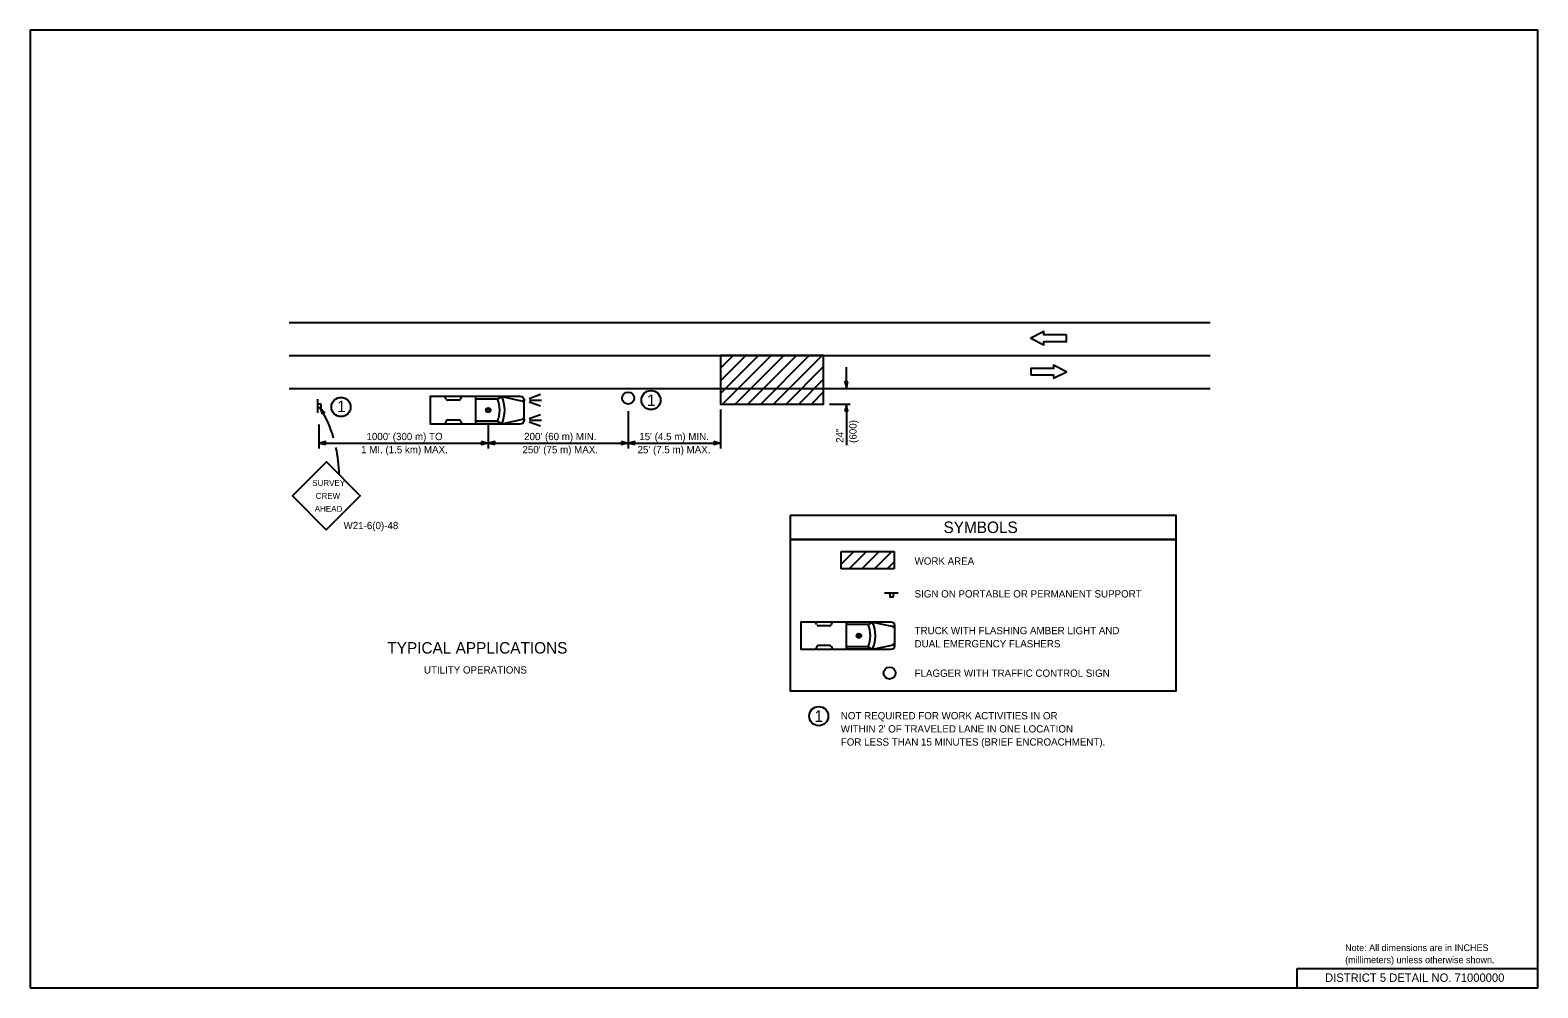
# Model space of a CAD drawing. Extents: x 2262208 to 2262838, y -3123473 to -3123073.
import ezdxf

# ---------------------------------------------------------------- set-up
doc = ezdxf.new("R2010")
doc.units = 0
for name, color, linetype in [('Default', 7, 'Continuous'), ('RD_Pr_Roadway_Dimensions', 7, 'Continuous'), ('RD_Pr_Roadway_Items', 7, 'Continuous'), ('RD_Pr_Roadway_Notes', 7, 'Continuous'), ('SH_General_Details', 7, 'Continuous')]:
    doc.layers.add(name, color=color, linetype=linetype)

msp = doc.modelspace()

# ---------------------------------------------------------------- linework, layer by layer
at = {"layer": 'Default'}
msp.add_lwpolyline([(2262208.32, -3123472.51), (2262838.32, -3123472.51), (2262838.32, -3123072.51), (2262208.32, -3123072.51)], close=True, dxfattribs=at)
at = {"layer": 'RD_Pr_Roadway_Dimensions'}
for p, q in [((2262549.38, -3123222.15), (2262549.38, -3123213.21)), ((2262496.78, -3123230.99), (2262496.78, -3123247.23)), ((2262542.37, -3123228.72), (2262550.91, -3123228.72)), ((2262549.38, -3123228.72), (2262549.38, -3123245.84)), ((2262328.96, -3123237.15), (2262328.96, -3123247.23)), ((2262399.69, -3123236.46), (2262399.69, -3123247.23)), ((2262458.2, -3123231.63), (2262458.2, -3123247.23)), ((2262328.96, -3123244.97), (2262399.69, -3123244.97)), ((2262399.69, -3123244.97), (2262458.2, -3123244.97)), ((2262458.2, -3123244.97), (2262496.78, -3123244.97))]:
    msp.add_line(p, q, dxfattribs=at)
for points in [[(2262549.96, -3123219.35), (2262549.38, -3123219.35), (2262548.79, -3123219.35), (2262549.13, -3123220.75), (2262549.38, -3123222.15), (2262549.65, -3123220.66)], [(2262548.79, -3123231.52), (2262549.38, -3123231.52), (2262549.96, -3123231.52), (2262549.62, -3123230.12), (2262549.38, -3123228.72), (2262549.11, -3123230.22)], [(2262331.75, -3123245.55), (2262331.76, -3123244.97), (2262331.76, -3123244.38), (2262330.35, -3123244.73), (2262328.96, -3123244.97), (2262330.45, -3123245.24)], [(2262396.9, -3123244.38), (2262396.89, -3123244.97), (2262396.89, -3123245.55), (2262398.3, -3123245.21), (2262399.69, -3123244.97), (2262398.2, -3123244.7)], [(2262402.49, -3123245.55), (2262402.49, -3123244.97), (2262402.49, -3123244.38), (2262401.09, -3123244.73), (2262399.69, -3123244.97), (2262401.19, -3123245.24)], [(2262455.4, -3123244.38), (2262455.4, -3123244.97), (2262455.4, -3123245.55), (2262456.8, -3123245.21), (2262458.2, -3123244.97), (2262456.71, -3123244.7)], [(2262461, -3123245.55), (2262461, -3123244.97), (2262461, -3123244.38), (2262459.6, -3123244.73), (2262458.2, -3123244.97), (2262459.69, -3123245.24)], [(2262493.98, -3123244.38), (2262493.98, -3123244.97), (2262493.98, -3123245.55), (2262495.38, -3123245.21), (2262496.78, -3123244.97), (2262495.29, -3123244.7)]]:
    msp.add_lwpolyline(points, close=True, dxfattribs=at)
at = {"layer": 'RD_Pr_Roadway_Items'}
for p, q in [((2262316.51, -3123194.63), (2262701.43, -3123194.63)), ((2262316.51, -3123208.39), (2262701.43, -3123208.39)), ((2262496.78, -3123213.69), (2262502.08, -3123208.39)), ((2262496.78, -3123219), (2262507.39, -3123208.39)), ((2262496.78, -3123224.3), (2262512.69, -3123208.39)), ((2262497.66, -3123228.72), (2262517.99, -3123208.39)), ((2262502.96, -3123228.72), (2262523.3, -3123208.39)), ((2262508.26, -3123228.72), (2262528.6, -3123208.39)), ((2262513.57, -3123228.72), (2262533.9, -3123208.39)), ((2262518.87, -3123228.72), (2262539.21, -3123208.39)), ((2262524.18, -3123228.72), (2262539.86, -3123213.04)), ((2262529.48, -3123228.72), (2262539.86, -3123218.34)), ((2262316.51, -3123222.15), (2262701.43, -3123222.15)), ((2262416.83, -3123226.32), (2262421.53, -3123224.61)), ((2262534.78, -3123228.72), (2262539.86, -3123223.64)), ((2262328.38, -3123226.62), (2262328.38, -3123232.39)), ((2262382.11, -3123226.62), (2262381.65, -3123225.54)), ((2262387.45, -3123227.1), (2262382.87, -3123227.1)), ((2262388.21, -3123226.62), (2262388.67, -3123225.54)), ((2262394.41, -3123225.54), (2262394.41, -3123236.89)), ((2262403.62, -3123225.54), (2262394.41, -3123225.54)), ((2262403.62, -3123226.59), (2262394.41, -3123226.59)), ((2262403.62, -3123226.59), (2262405.4, -3123225.54)), ((2262405.4, -3123225.54), (2262413.51, -3123227.3)), ((2262414.77, -3123235.39), (2262414.77, -3123227.05)), ((2262416.83, -3123227.69), (2262421.53, -3123229.4)), ((2262416.95, -3123227.01), (2262421.95, -3123227.01)), ((2262382.11, -3123235.82), (2262381.65, -3123236.89)), ((2262387.45, -3123235.34), (2262382.87, -3123235.34)), ((2262388.21, -3123235.82), (2262388.67, -3123236.89)), ((2262403.62, -3123235.85), (2262394.41, -3123235.85)), ((2262403.62, -3123236.89), (2262394.41, -3123236.89)), ((2262403.62, -3123235.85), (2262405.4, -3123236.89)), ((2262405.4, -3123236.89), (2262413.51, -3123235.14)), ((2262416.83, -3123234.75), (2262421.53, -3123233.04)), ((2262416.83, -3123236.12), (2262421.53, -3123237.83)), ((2262416.95, -3123235.43), (2262421.95, -3123235.43)), ((2262547.2, -3123297.55), (2262547.2, -3123290.27)), ((2262547.2, -3123290.27), (2262569.38, -3123290.27)), ((2262547.2, -3123295.57), (2262552.5, -3123290.27)), ((2262550.53, -3123297.55), (2262557.81, -3123290.27)), ((2262555.83, -3123297.55), (2262563.11, -3123290.27)), ((2262561.13, -3123297.55), (2262568.41, -3123290.27)), ((2262569.38, -3123290.27), (2262569.38, -3123297.55)), ((2262569.38, -3123297.55), (2262547.2, -3123297.55)), ((2262566.44, -3123297.55), (2262569.38, -3123294.6)), ((2262571.07, -3123307.6), (2262565.3, -3123307.6)), ((2262537, -3123320.82), (2262536.54, -3123319.74)), ((2262542.35, -3123321.3), (2262537.76, -3123321.3)), ((2262543.1, -3123320.82), (2262543.56, -3123319.74)), ((2262549.31, -3123319.74), (2262549.31, -3123331.09)), ((2262558.52, -3123319.74), (2262549.31, -3123319.74)), ((2262558.52, -3123320.78), (2262549.31, -3123320.78)), ((2262558.52, -3123320.78), (2262560.29, -3123319.74)), ((2262560.29, -3123319.74), (2262568.4, -3123321.49)), ((2262569.66, -3123329.59), (2262569.66, -3123321.25)), ((2262537, -3123330.01), (2262536.54, -3123331.09)), ((2262542.35, -3123329.54), (2262537.76, -3123329.54)), ((2262543.1, -3123330.01), (2262543.56, -3123331.09)), ((2262558.52, -3123330.05), (2262549.31, -3123330.05)), ((2262558.52, -3123331.09), (2262549.31, -3123331.09)), ((2262558.52, -3123330.05), (2262560.29, -3123331.09)), ((2262560.29, -3123331.09), (2262568.4, -3123329.34))]:
    msp.add_line(p, q, dxfattribs=at)
for points in [[(2262641.37, -3123199.76), (2262631.93, -3123199.76), (2262631.93, -3123198.38), (2262626.47, -3123201.13), (2262631.93, -3123203.89), (2262631.93, -3123202.51), (2262641.37, -3123202.51)], [(2262539.86, -3123208.39), (2262496.78, -3123208.39), (2262496.78, -3123228.73), (2262539.86, -3123228.73)], [(2262626.47, -3123216.53), (2262635.9, -3123216.53), (2262635.9, -3123217.91), (2262641.36, -3123215.16), (2262635.9, -3123212.41), (2262635.9, -3123213.78), (2262626.47, -3123213.78)], [(2262329.95, -3123228.68), (2262328.38, -3123228.68), (2262328.38, -3123230.13), (2262329.95, -3123230.13)], [(2262569.01, -3123309.16), (2262569.01, -3123307.6), (2262567.57, -3123307.6), (2262567.57, -3123309.16)]]:
    msp.add_lwpolyline(points, close=True, dxfattribs=at)
for points in [[(2262413.14, -3123225.54), (2262375.51, -3123225.54), (2262375.51, -3123236.89), (2262413.14, -3123236.89)], [(2262414.77, -3123233.67), (2262414.77, -3123228.76)], [(2262568.03, -3123319.74), (2262530.41, -3123319.74), (2262530.41, -3123331.09), (2262568.03, -3123331.09)], [(2262569.66, -3123327.87), (2262569.66, -3123322.96)]]:
    msp.add_lwpolyline(points, dxfattribs=at)
for centre in [(2262458.2, -3123226.16), (2262567.46, -3123341.07)]:
    msp.add_circle(centre, 2.5, dxfattribs=at)
for centre, start, end in [((2262414.45, -3123227.05), 309.40142, 60.21462), ((2262414.45, -3123235.39), 299.64844, 50.59858)]:
    msp.add_arc(centre, 0.5, start, end, dxfattribs=at)
for centre, major_axis, start_param, end_param in [((2262382.87, -3123226.35), (0.816, 0), 3.514928, 4.712389), ((2262387.45, -3123226.35), (0.816, 0), 4.712389, 5.909616), ((2262390.52, -3123231.22), (14.03, 0), 5.917825, 6.648545), ((2262390.52, -3123231.22), (16.09, 0), 5.891561, 6.674809), ((2262413.14, -3123227.05), (1.63, 0), 0, 1.570796), ((2262413.14, -3123228.76), (1.63, 0), 0, 1.341078), ((2262382.87, -3123236.09), (-0.816, 0), 4.712389, 5.90985), ((2262387.45, -3123236.09), (0.816, 0), 0.373569, 1.570796), ((2262413.14, -3123235.39), (1.63, 0), 4.712389, 6.283185), ((2262413.14, -3123233.67), (1.63, 0), 4.942408, 6.283185), ((2262537.76, -3123320.55), (0.816, 0), 3.514928, 4.712389), ((2262542.35, -3123320.55), (0.816, 0), 4.712389, 5.909616), ((2262545.42, -3123325.42), (14.03, 0), 5.917825, 6.648545), ((2262545.42, -3123325.42), (16.09, 0), 5.891561, 6.674809), ((2262568.03, -3123321.25), (1.63, 0), 0, 1.570796), ((2262568.03, -3123322.96), (1.63, 0), 0, 1.341078), ((2262537.76, -3123330.29), (-0.816, 0), 4.712389, 5.90985), ((2262542.35, -3123330.29), (0.816, 0), 0.373569, 1.570796), ((2262568.03, -3123329.59), (1.63, 0), 4.712389, 6.283185), ((2262568.03, -3123327.87), (1.63, 0), 4.942408, 6.283185)]:
    msp.add_ellipse(centre, major_axis=major_axis, ratio=0.924014, start_param=start_param, end_param=end_param, dxfattribs=at)
for centre, major_axis in [((2262399.71, -3123231.22), (-0.98, 0)), ((2262399.71, -3123231.22), (-0.569, 0)), ((2262554.61, -3123325.42), (-0.98, 0)), ((2262554.61, -3123325.42), (-0.569, 0))]:
    msp.add_ellipse(centre, major_axis=major_axis, ratio=0.924014, dxfattribs=at)
at = {"layer": 'RD_Pr_Roadway_Notes'}
for points in [[(2262330.37, -3123232.81), (2262330.87, -3123232.5), (2262331.36, -3123232.19), (2262330.33, -3123231.19), (2262329.38, -3123230.13), (2262329.94, -3123231.54)], [(2262332.04, -3123281.15), (2262346.22, -3123267.05), (2262332.11, -3123252.87), (2262317.94, -3123266.98)], [(2262526.05, -3123275.06), (2262686.99, -3123275.06), (2262686.99, -3123285.31), (2262526.05, -3123285.31)], [(2262526.05, -3123285.31), (2262686.99, -3123285.31), (2262686.99, -3123348.57), (2262526.05, -3123348.57)]]:
    msp.add_lwpolyline(points, close=True, dxfattribs=at)
for centre in [(2262467.75, -3123227.01), (2262338.2, -3123229.91), (2262537.83, -3123359.01)]:
    msp.add_circle(centre, 4, dxfattribs=at)
for start_param, end_param in [(5.117535, 5.48173), (4.745231, 5.019694)]:
    msp.add_ellipse((2262308.78, -3123259.62), major_axis=(0, 42.4), ratio=0.676396, start_param=start_param, end_param=end_param, dxfattribs=at)
at = {"layer": 'SH_General_Details'}
for p, q in [((2262737.8, -3123464.5), (2262838.32, -3123464.5)), ((2262737.8, -3123472.51), (2262737.8, -3123464.5))]:
    msp.add_line(p, q, dxfattribs=at)

# ---------------------------------------------------------------- texts
at = {"layer": 'RD_Pr_Roadway_Dimensions'}
for s, p in [('(600)', (2262553.64, -3123244.89)), ('24"', (2262548.16, -3123244.89))]:
    msp.add_text(s, height=3.048, rotation=90, dxfattribs=at).set_placement(p)
for s, p in [("1000' (300 m) TO", (2262348.85, -3123243.75)), ("200' (60 m) MIN.", (2262414.73, -3123243.75)), ("15' (4.5 m) MIN.", (2262462.84, -3123243.75)), ('1 MI. (1.5 km) MAX.', (2262346.59, -3123249.23)), ("250' (75 m) MAX.", (2262414.02, -3123249.23)), ("25' (7.5 m) MAX.", (2262462.13, -3123249.23))]:
    msp.add_text(s, height=3.048, dxfattribs=at).set_placement(p)
at = {"layer": 'RD_Pr_Roadway_Notes'}
for s, height, p in [('1', 4.8, (2262466.07, -3123229.5)), ('1', 4.8, (2262336.6, -3123232.05)), ('SURVEY', 2.5, (2262326.19, -3123262.86)), ('CREW', 2.5, (2262327.65, -3123268.28)), ('AHEAD', 2.5, (2262327.23, -3123273.69)), ('W21-6(0)-48', 3.048, (2262339.27, -3123280.93)), ('SYMBOLS', 4.8, (2262589.96, -3123282.54)), ('WORK AREA', 3.048, (2262577.89, -3123295.76)), ('SIGN ON PORTABLE OR PERMANENT SUPPORT', 3.048, (2262577.89, -3123309.47)), ('TRUCK WITH FLASHING AMBER LIGHT AND', 3.048, (2262577.89, -3123324.82)), ('TYPICAL APPLICATIONS', 4.8, (2262357.56, -3123332.91)), ('DUAL EMERGENCY FLASHERS', 3.048, (2262577.89, -3123330.3)), ('UTILITY OPERATIONS', 3.048, (2262372.87, -3123341.25)), ('FLAGGER WITH TRAFFIC CONTROL SIGN', 3.048, (2262577.89, -3123342.6)), ('1', 4.8, (2262536.07, -3123361.41)), ('NOT REQUIRED FOR WORK ACTIVITIES IN OR ', 3.048, (2262547.06, -3123360.37)), ("WITHIN 2' OF TRAVELED LANE IN ONE LOCATION", 3.048, (2262547.06, -3123365.86)), ('FOR LESS THAN 15 MINUTES (BRIEF ENCROACHMENT).', 3.048, (2262547.06, -3123371.34)), ('Note: All dimensions are in INCHES', 2.808, (2262757.8, -3123457.17)), ('(millimeters) unless otherwise shown.', 2.808, (2262757.8, -3123462.22))]:
    msp.add_text(s, height=height, dxfattribs=at).set_placement(p)
at = {"layer": 'SH_General_Details'}
msp.add_text('DISTRICT 5 DETAIL NO. 71000000', height=3.5, dxfattribs=at).set_placement((2262749.42, -3123470.01))

doc.saveas('drawing.dxf')
